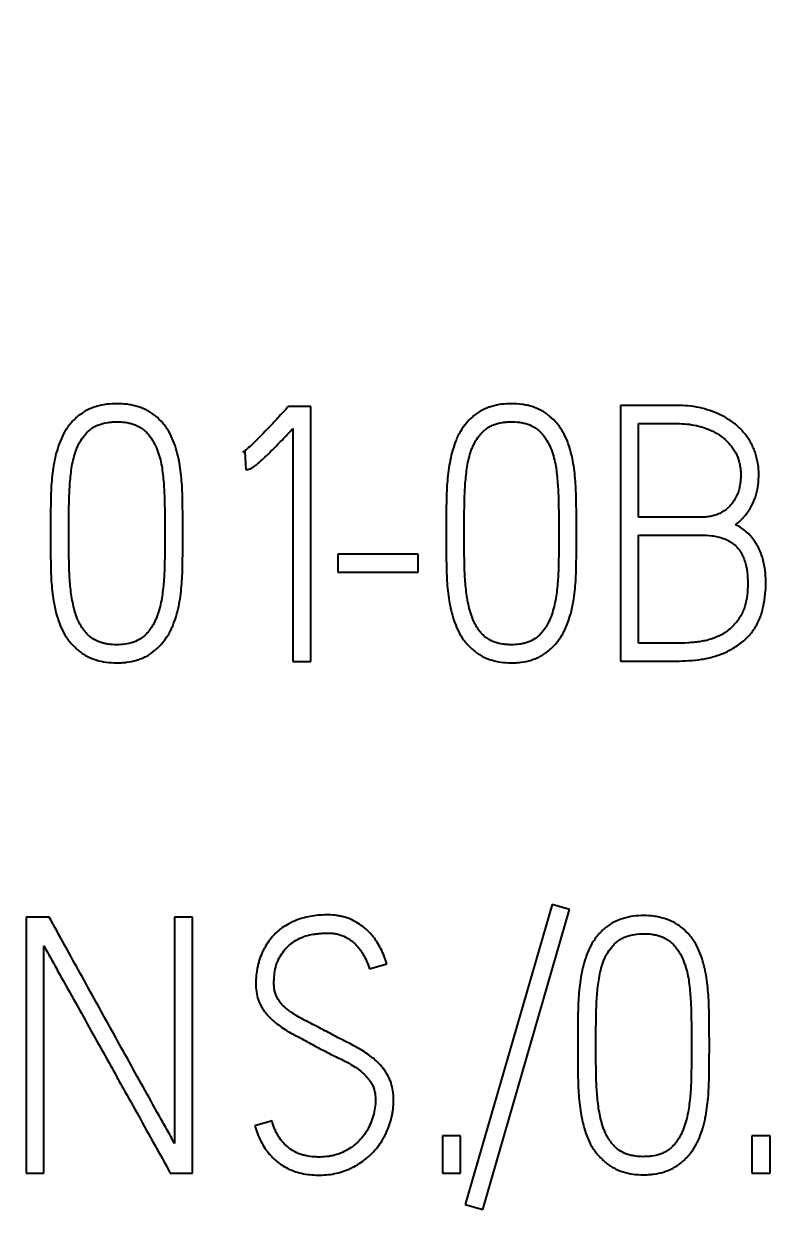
# Model space of a CAD drawing. Extents: x 0 to 420, y 0 to 297.
# Drawn here: x 154.55 to 159.3, y 167.48 to 175.04 of the extents above; entities that cross this region are included whole.
import ezdxf

# ---------------------------------------------------------------- set-up
doc = ezdxf.new("R2010")
doc.units = 0
doc.header["$LTSCALE"] = 23.1
doc.layers.add('10100_DIM_FRONT', color=7, linetype='CONTINUOUS')
doc.layers.add('10500_FRONT_LABELING', color=7, linetype='CONTINUOUS')
doc.styles.get("Standard").update_dxf_attribs({"font": 'txt', "width": 0.8})
doc.dimstyles.new('DIMSTYLE_1', dxfattribs={"dimtxt": 3.5, "dimasz": 3.5, "dimexe": 0.18, "dimexo": 0.0625, "dimgap": 0.09, "dimtad": 1, "dimtxsty": 'STANDARD', "dimcen": 0.09, "dimazin": 3, "dimtp": 0.05, "dimtm": 0.05, "dimtfac": 1, "dimtofl": 0, "dimtmove": 0, "dimatfit": 3, "dimtolj": 1})

# ---------------------------------------------------------------- blocks, each defined once
blk = doc.blocks.new('*D0')
at = {"layer": '10100_DIM_FRONT', "linetype": 'CONTINUOUS'}
for p, q in [((91.69663, 188.554533), (91.69663, 131.440248)), ((163.19663, 149.04194), (163.19663, 131.440248)), ((91.69663, 133.440248), (127.44663, 133.440248)), ((163.19663, 133.440248), (127.44663, 133.440248))]:
    blk.add_line(p, q, dxfattribs=at)
for points in [[(95.19663, 133.940248), (91.69663, 133.440248), (95.19663, 132.940248)], [(159.69663, 132.940248), (163.19663, 133.440248), (159.69663, 133.940248)]]:
    blk.add_solid(points, dxfattribs=at)
at = {"layer": '10100_DIM_FRONT', "linetype": 'CONTINUOUS', "width": 0.660714}
blk.add_text('71,5', height=3.5, dxfattribs=at).set_placement((124.002814, 134.315248))

msp = doc.modelspace()

# ---------------------------------------------------------------- linework, layer by layer
at = {"layer": '10500_FRONT_LABELING', "color": 7, "linetype": 'CONTINUOUS'}
for p, q in [((156.2027, 172.6467), (156.187, 172.6289)), ((156.3439, 172.6467), (156.2027, 172.6467)), ((156.3439, 171.0533), (156.3439, 172.6467)), ((158.2808, 172.6533), (158.2808, 171.0555)), ((158.6341, 172.6533), (158.2808, 172.6533)), ((156.2319, 172.5091), (156.2319, 171.0533)), ((158.3934, 171.9543), (158.3934, 172.5401)), ((158.3934, 172.5401), (158.6341, 172.5401)), ((155.9181, 172.3604), (155.9315, 172.3648)), ((155.9315, 172.3648), (155.9382, 172.2516)), ((158.7798, 171.9543), (158.3934, 171.9543)), ((154.7167, 171.8655), (154.7167, 171.8411)), ((154.831, 171.8411), (154.831, 171.8655)), ((155.4317, 171.8655), (155.4317, 171.8411)), ((155.5438, 171.8411), (155.5438, 171.8655)), ((157.19, 171.8655), (157.19, 171.8411)), ((157.3026, 171.8411), (157.3026, 171.8655)), ((157.8944, 171.8655), (157.8944, 171.8411)), ((158.0048, 171.8411), (158.0048, 171.8655)), ((158.3934, 171.1665), (158.3934, 171.8433)), ((158.3934, 171.8433), (158.7798, 171.8433)), ((156.5121, 171.7235), (156.5121, 171.6103)), ((157.0156, 171.7235), (156.5121, 171.7235)), ((157.0156, 171.6103), (157.0156, 171.7235)), ((156.5121, 171.6103), (157.0156, 171.6103)), ((158.6274, 171.1665), (158.3934, 171.1665)), ((156.2319, 171.0533), (156.3439, 171.0533)), ((158.2808, 171.0555), (158.6274, 171.0555)), ((157.8517, 169.5332), (157.3098, 167.658)), ((157.419, 167.627), (157.961, 169.5021)), ((157.961, 169.5021), (157.8517, 169.5332)), ((154.5647, 169.4555), (154.5647, 167.8555)), ((154.7089, 169.4555), (154.5647, 169.4555)), ((155.4923, 169.4555), (155.4923, 168.0397)), ((155.6054, 169.4555), (155.4923, 169.4555)), ((155.6054, 167.8555), (155.6054, 169.4555)), ((154.6756, 167.8555), (154.6756, 169.2758)), ((156.7106, 169.1315), (156.8193, 169.1626)), ((158.0123, 168.6655), (158.0123, 168.6411)), ((158.126, 168.6411), (158.126, 168.6655)), ((158.7237, 168.6655), (158.7237, 168.6411)), ((158.8352, 168.6411), (158.8352, 168.6655)), ((156.1025, 168.1817), (155.9938, 168.1507)), ((157.1666, 168.0885), (157.1666, 167.8555)), ((157.2798, 168.0885), (157.1666, 168.0885)), ((157.2798, 167.8555), (157.2798, 168.0885)), ((159.1006, 168.0885), (159.1006, 167.8555)), ((159.2144, 168.0885), (159.1006, 168.0885)), ((159.2144, 167.8555), (159.2144, 168.0885)), ((154.5647, 167.8555), (154.6756, 167.8555)), ((155.4656, 167.8555), (155.6054, 167.8555)), ((157.1666, 167.8555), (157.2798, 167.8555)), ((159.1006, 167.8555), (159.2144, 167.8555)), ((157.3098, 167.658), (157.419, 167.627))]:
    msp.add_line(p, q, dxfattribs=at)
for points, knots in [([(155.5438, 171.8655), (155.5438, 171.9079), (155.5435, 171.9503), (155.5425, 172.035), (155.5421, 172.0774), (155.5386, 172.1619), (155.5354, 172.2041), (155.5274, 172.267), (155.5242, 172.288), (155.5161, 172.3298), (155.5112, 172.3506), (155.4993, 172.3921), (155.4925, 172.4125), (155.4764, 172.4523), (155.4671, 172.4716), (155.4504, 172.4995), (155.4445, 172.5085), (155.4319, 172.526), (155.4253, 172.5344), (155.4045, 172.5589), (155.3893, 172.5739), (155.3642, 172.5944), (155.3553, 172.6009), (155.3373, 172.6127), (155.3281, 172.6182), (155.2997, 172.633), (155.2797, 172.6409), (155.2486, 172.6502), (155.2381, 172.6529), (155.217, 172.6573), (155.2064, 172.659), (155.1745, 172.6632), (155.1531, 172.6644), (155.11, 172.6644), (155.0883, 172.6632), (155.0457, 172.6577), (155.0247, 172.6534), (154.9835, 172.6411), (154.9632, 172.6331), (154.9251, 172.6132), (154.9072, 172.6014), (154.8821, 172.581), (154.874, 172.5737), (154.8586, 172.5586), (154.8513, 172.5507), (154.8374, 172.5344), (154.8308, 172.5259), (154.8182, 172.5085), (154.8122, 172.4994), (154.7956, 172.4716), (154.7863, 172.4523), (154.7703, 172.4128), (154.7635, 172.3925), (154.7514, 172.3514), (154.7462, 172.3304), (154.7377, 172.2886), (154.7342, 172.2676), (154.7255, 172.2045), (154.722, 172.1623), (154.7184, 172.0777), (154.718, 172.0352), (154.717, 171.9504), (154.7167, 171.908), (154.7167, 171.8655)], [0, 0, 0, 0, 0.0625, 0.0625, 0.125, 0.125, 0.1875, 0.1875, 0.21875, 0.21875, 0.25, 0.25, 0.28125, 0.28125, 0.3125, 0.3125, 0.328125, 0.328125, 0.34375, 0.34375, 0.375, 0.375, 0.390625, 0.390625, 0.40625, 0.40625, 0.4375, 0.4375, 0.453125, 0.453125, 0.46875, 0.46875, 0.5, 0.5, 0.53125, 0.53125, 0.5625, 0.5625, 0.59375, 0.59375, 0.625, 0.625, 0.640625, 0.640625, 0.65625, 0.65625, 0.671875, 0.671875, 0.6875, 0.6875, 0.71875, 0.71875, 0.75, 0.75, 0.78125, 0.78125, 0.8125, 0.8125, 0.875, 0.875, 0.9375, 0.9375, 1, 1, 1, 1]), ([(158.0048, 171.8655), (158.0048, 171.9077), (158.0045, 171.9498), (158.0036, 172.034), (158.0031, 172.0761), (157.9998, 172.1601), (157.9967, 172.202), (157.989, 172.2647), (157.9859, 172.2855), (157.9781, 172.3271), (157.9734, 172.3478), (157.9619, 172.3891), (157.9554, 172.4094), (157.9398, 172.4491), (157.9308, 172.4685), (157.9148, 172.4964), (157.909, 172.5055), (157.8968, 172.523), (157.8904, 172.5315), (157.8701, 172.5561), (157.8553, 172.5714), (157.8307, 172.5921), (157.8221, 172.5987), (157.8044, 172.6108), (157.7954, 172.6164), (157.7674, 172.6316), (157.7477, 172.6398), (157.717, 172.6494), (157.7065, 172.6522), (157.6856, 172.6568), (157.6751, 172.6586), (157.6435, 172.663), (157.6222, 172.6643), (157.5795, 172.6645), (157.5579, 172.6633), (157.5157, 172.6579), (157.495, 172.6537), (157.4645, 172.6447), (157.4545, 172.6412), (157.4346, 172.6333), (157.4247, 172.6287), (157.3962, 172.6138), (157.3784, 172.6019), (157.3537, 172.5816), (157.3457, 172.5745), (157.3304, 172.5593), (157.3231, 172.5513), (157.3024, 172.5268), (157.29, 172.5094), (157.2736, 172.4817), (157.2685, 172.4721), (157.2592, 172.4528), (157.2549, 172.443), (157.243, 172.4134), (157.2363, 172.3932), (157.2244, 172.3524), (157.2194, 172.3317), (157.2108, 172.2897), (157.2074, 172.2686), (157.1988, 172.2053), (157.1952, 172.1629), (157.1916, 172.0781), (157.1912, 172.0356), (157.1903, 171.9506), (157.19, 171.908), (157.19, 171.8655)], [0, 0, 0, 0, 0.0625, 0.0625, 0.125, 0.125, 0.1875, 0.1875, 0.21875, 0.21875, 0.25, 0.25, 0.28125, 0.28125, 0.3125, 0.3125, 0.328125, 0.328125, 0.34375, 0.34375, 0.375, 0.375, 0.390625, 0.390625, 0.40625, 0.40625, 0.4375, 0.4375, 0.453125, 0.453125, 0.46875, 0.46875, 0.5, 0.5, 0.53125, 0.53125, 0.5625, 0.5625, 0.578125, 0.578125, 0.59375, 0.59375, 0.625, 0.625, 0.640625, 0.640625, 0.65625, 0.65625, 0.6875, 0.6875, 0.703125, 0.703125, 0.71875, 0.71875, 0.75, 0.75, 0.78125, 0.78125, 0.8125, 0.8125, 0.875, 0.875, 0.9375, 0.9375, 1, 1, 1, 1]), ([(158.9984, 171.9077), (159.0172, 171.9216), (159.0342, 171.9372), (159.0572, 171.9628), (159.0645, 171.9718), (159.0783, 171.9904), (159.0848, 172.0002), (159.1026, 172.03), (159.1124, 172.0508), (159.1242, 172.0834), (159.1276, 172.0945), (159.1334, 172.117), (159.1358, 172.1283), (159.1415, 172.1624), (159.1435, 172.1853), (159.1443, 172.2198), (159.1441, 172.2313), (159.143, 172.2545), (159.1421, 172.2661), (159.1377, 172.3004), (159.133, 172.3227), (159.123, 172.3555), (159.1192, 172.3663), (159.1105, 172.3877), (159.1057, 172.3983), (159.0898, 172.4293), (159.0776, 172.4488), (159.0569, 172.4763), (159.0495, 172.4851), (159.0341, 172.5023), (159.0259, 172.5106), (159.0004, 172.5343), (158.9822, 172.5486), (158.9535, 172.5678), (158.9437, 172.5738), (158.9235, 172.5853), (158.9132, 172.5907), (158.8819, 172.6058), (158.8605, 172.6144), (158.8171, 172.629), (158.7949, 172.6351), (158.7497, 172.6445), (158.7267, 172.6479), (158.6805, 172.6523), (158.6573, 172.6533), (158.6341, 172.6533)], [0, 0, 0, 0, 0.0625, 0.0625, 0.09375, 0.09375, 0.125, 0.125, 0.1875, 0.1875, 0.21875, 0.21875, 0.25, 0.25, 0.3125, 0.3125, 0.34375, 0.34375, 0.375, 0.375, 0.4375, 0.4375, 0.46875, 0.46875, 0.5, 0.5, 0.5625, 0.5625, 0.59375, 0.59375, 0.625, 0.625, 0.6875, 0.6875, 0.71875, 0.71875, 0.75, 0.75, 0.8125, 0.8125, 0.875, 0.875, 0.9375, 0.9375, 1, 1, 1, 1]), ([(156.187, 172.6289), (156.1765, 172.617), (156.1657, 172.6055), (156.1442, 172.5822), (156.1334, 172.5705), (156.101, 172.5356), (156.0793, 172.5125), (156.0354, 172.4667), (156.0133, 172.4439), (155.979, 172.411), (155.9673, 172.4003), (155.9494, 172.3847), (155.9434, 172.3796), (155.9311, 172.3695), (155.9248, 172.3647), (155.9181, 172.3604)], [0, 0, 0, 0, 0.125, 0.125, 0.25, 0.25, 0.5, 0.5, 0.75, 0.75, 0.875, 0.875, 0.9375, 0.9375, 1, 1, 1, 1]), ([(154.831, 171.8655), (154.831, 171.9007), (154.8312, 171.9358), (154.832, 172.0061), (154.8325, 172.0412), (154.8341, 172.0938), (154.8348, 172.1114), (154.8368, 172.1464), (154.838, 172.164), (154.8411, 172.199), (154.8428, 172.2165), (154.8472, 172.2515), (154.8498, 172.2689), (154.8564, 172.3032), (154.8604, 172.3203), (154.8697, 172.3539), (154.8751, 172.3705), (154.8851, 172.3949), (154.8887, 172.403), (154.8966, 172.4189), (154.901, 172.4267), (154.915, 172.4492), (154.9256, 172.4634), (154.9436, 172.4831), (154.9499, 172.4894), (154.9632, 172.501), (154.9701, 172.5064), (154.9846, 172.5164), (154.9922, 172.5209), (155.0081, 172.5288), (155.0164, 172.5323), (155.0416, 172.541), (155.0588, 172.5449), (155.0851, 172.5488), (155.094, 172.5497), (155.1118, 172.5509), (155.1206, 172.5512), (155.1471, 172.5513), (155.1647, 172.5504), (155.1909, 172.5468), (155.1996, 172.5452), (155.2169, 172.5413), (155.2256, 172.5389), (155.251, 172.5303), (155.2671, 172.5229), (155.2897, 172.5084), (155.2969, 172.5031), (155.3105, 172.4916), (155.3168, 172.4854), (155.3287, 172.4723), (155.3343, 172.4653), (155.3449, 172.4508), (155.3498, 172.4435), (155.3639, 172.4209), (155.372, 172.4052), (155.3858, 172.3726), (155.3917, 172.3556), (155.4017, 172.3216), (155.4059, 172.3044), (155.4127, 172.2699), (155.4153, 172.2526), (155.4198, 172.2177), (155.4215, 172.2003), (155.4246, 172.1653), (155.4259, 172.1477), (155.4279, 172.1125), (155.4286, 172.0949), (155.4302, 172.042), (155.4307, 172.0067), (155.4315, 171.9361), (155.4317, 171.9008), (155.4317, 171.8655)], [0, 0, 0, 0, 0.0625, 0.0625, 0.125, 0.125, 0.15625, 0.15625, 0.1875, 0.1875, 0.21875, 0.21875, 0.25, 0.25, 0.28125, 0.28125, 0.3125, 0.3125, 0.328125, 0.328125, 0.34375, 0.34375, 0.375, 0.375, 0.390625, 0.390625, 0.40625, 0.40625, 0.421875, 0.421875, 0.4375, 0.4375, 0.46875, 0.46875, 0.484375, 0.484375, 0.5, 0.5, 0.53125, 0.53125, 0.546875, 0.546875, 0.5625, 0.5625, 0.59375, 0.59375, 0.609375, 0.609375, 0.625, 0.625, 0.640625, 0.640625, 0.65625, 0.65625, 0.6875, 0.6875, 0.71875, 0.71875, 0.75, 0.75, 0.78125, 0.78125, 0.8125, 0.8125, 0.84375, 0.84375, 0.875, 0.875, 0.9375, 0.9375, 1, 1, 1, 1]), ([(155.9382, 172.2516), (155.9425, 172.2517), (155.9465, 172.2523), (155.9546, 172.254), (155.9587, 172.255), (155.9665, 172.2578), (155.9702, 172.2596), (155.9774, 172.2637), (155.9809, 172.2659), (155.9911, 172.2729), (155.9976, 172.278), (156.0105, 172.2882), (156.0168, 172.2936), (156.0354, 172.3098), (156.0475, 172.3209), (156.0714, 172.3436), (156.0831, 172.3551), (156.1182, 172.3899), (156.1411, 172.4136), (156.1867, 172.4611), (156.2093, 172.4851), (156.2319, 172.5091)], [0, 0, 0, 0, 0.03125, 0.03125, 0.0625, 0.0625, 0.09375, 0.09375, 0.125, 0.125, 0.1875, 0.1875, 0.25, 0.25, 0.375, 0.375, 0.5, 0.5, 0.75, 0.75, 1, 1, 1, 1]), ([(157.3026, 171.8655), (157.3026, 171.9004), (157.3028, 171.9354), (157.3036, 172.0052), (157.3041, 172.0401), (157.3056, 172.0924), (157.3063, 172.1099), (157.3082, 172.1447), (157.3094, 172.1621), (157.3123, 172.197), (157.314, 172.2144), (157.3183, 172.2491), (157.3208, 172.2665), (157.3271, 172.3007), (157.3309, 172.3176), (157.3399, 172.3511), (157.3451, 172.3676), (157.3546, 172.3919), (157.358, 172.3999), (157.3656, 172.4157), (157.3698, 172.4236), (157.3834, 172.4465), (157.3937, 172.4608), (157.4112, 172.4807), (157.4174, 172.4871), (157.4305, 172.4991), (157.4442, 172.5103), (157.4592, 172.5196), (157.4749, 172.5278), (157.4831, 172.5314), (157.5081, 172.5405), (157.5252, 172.5446), (157.5515, 172.5486), (157.5603, 172.5496), (157.578, 172.5509), (157.5868, 172.5512), (157.6132, 172.5513), (157.6308, 172.5504), (157.6569, 172.5468), (157.6656, 172.5453), (157.6829, 172.5413), (157.6915, 172.5388), (157.7167, 172.5302), (157.7327, 172.5226), (157.7552, 172.5079), (157.7623, 172.5025), (157.7757, 172.491), (157.7819, 172.4847), (157.7936, 172.4714), (157.7991, 172.4644), (157.8095, 172.4499), (157.8144, 172.4425), (157.8281, 172.4199), (157.836, 172.4041), (157.8496, 172.3714), (157.8554, 172.3545), (157.8651, 172.3205), (157.8692, 172.3034), (157.8758, 172.269), (157.8784, 172.2516), (157.8827, 172.2169), (157.8844, 172.1995), (157.8874, 172.1645), (157.8887, 172.147), (157.8906, 172.1119), (157.8913, 172.0943), (157.8929, 172.0415), (157.8934, 172.0063), (157.8942, 171.9359), (157.8944, 171.9007), (157.8944, 171.8655)], [0, 0, 0, 0, 0.0625, 0.0625, 0.125, 0.125, 0.15625, 0.15625, 0.1875, 0.1875, 0.21875, 0.21875, 0.25, 0.25, 0.28125, 0.28125, 0.3125, 0.3125, 0.328125, 0.328125, 0.34375, 0.34375, 0.375, 0.375, 0.390625, 0.390625, 0.40625, 0.421875, 0.421875, 0.4375, 0.4375, 0.46875, 0.46875, 0.484375, 0.484375, 0.5, 0.5, 0.53125, 0.53125, 0.546875, 0.546875, 0.5625, 0.5625, 0.59375, 0.59375, 0.609375, 0.609375, 0.625, 0.625, 0.640625, 0.640625, 0.65625, 0.65625, 0.6875, 0.6875, 0.71875, 0.71875, 0.75, 0.75, 0.78125, 0.78125, 0.8125, 0.8125, 0.84375, 0.84375, 0.875, 0.875, 0.9375, 0.9375, 1, 1, 1, 1]), ([(158.6341, 172.5401), (158.6753, 172.5401), (158.7159, 172.5364), (158.7754, 172.5231), (158.795, 172.5174), (158.824, 172.5067), (158.8336, 172.5028), (158.8524, 172.4943), (158.8616, 172.4898), (158.8885, 172.475), (158.9057, 172.4637), (158.938, 172.4378), (158.9528, 172.4235), (158.9724, 172.3998), (158.9785, 172.3916), (158.9899, 172.3744), (158.9952, 172.3654), (159.0093, 172.338), (159.0166, 172.3189), (159.0244, 172.289), (159.0265, 172.2788), (159.0295, 172.2584), (159.0305, 172.2482), (159.0316, 172.2278), (159.0317, 172.2176), (159.0311, 172.1971), (159.0304, 172.1869), (159.0282, 172.1664), (159.0266, 172.1561), (159.0225, 172.136), (159.0174, 172.1161), (159.0102, 172.0969), (159.0016, 172.0781), (158.9967, 172.0689), (158.9858, 172.0515), (158.9797, 172.0432), (158.9665, 172.0275), (158.9593, 172.02), (158.9362, 171.9993), (158.9192, 171.9879), (158.8911, 171.9745), (158.8814, 171.9707), (158.8618, 171.9644), (158.8518, 171.9619), (158.8315, 171.9579), (158.8212, 171.9565), (158.8005, 171.9547), (158.7902, 171.9543), (158.7798, 171.9543)], [0, 0, 0, 0, 0.125, 0.125, 0.1875, 0.1875, 0.21875, 0.21875, 0.25, 0.25, 0.3125, 0.3125, 0.375, 0.375, 0.40625, 0.40625, 0.4375, 0.4375, 0.5, 0.5, 0.53125, 0.53125, 0.5625, 0.5625, 0.59375, 0.59375, 0.625, 0.625, 0.65625, 0.65625, 0.6875, 0.71875, 0.71875, 0.75, 0.75, 0.78125, 0.78125, 0.8125, 0.8125, 0.875, 0.875, 0.90625, 0.90625, 0.9375, 0.9375, 0.96875, 0.96875, 1, 1, 1, 1]), ([(158.6274, 171.0555), (158.6542, 171.0555), (158.6808, 171.0563), (158.7338, 171.0599), (158.7601, 171.0626), (158.8124, 171.0708), (158.8383, 171.0763), (158.8767, 171.0875), (158.8894, 171.0917), (158.9147, 171.1011), (158.9272, 171.1064), (158.9516, 171.1177), (158.9635, 171.1238), (158.9869, 171.1369), (158.9984, 171.1438), (159.0208, 171.1588), (159.0317, 171.1669), (159.0525, 171.1841), (159.0623, 171.1932), (159.0903, 171.2219), (159.1067, 171.2429), (159.1282, 171.277), (159.1348, 171.2889), (159.1466, 171.3131), (159.1517, 171.3254), (159.1606, 171.3506), (159.1644, 171.3634), (159.171, 171.3894), (159.1739, 171.4026), (159.1813, 171.4423), (159.1849, 171.4688), (159.1876, 171.5086), (159.1881, 171.5219), (159.1884, 171.5485), (159.1882, 171.5618), (159.187, 171.5884), (159.186, 171.6018), (159.1831, 171.6285), (159.1811, 171.6419), (159.1736, 171.6815), (159.1663, 171.7073), (159.1515, 171.7448), (159.1459, 171.7571), (159.1334, 171.781), (159.1266, 171.7925), (159.1042, 171.8257), (159.0868, 171.846), (159.0458, 171.8818), (159.0233, 171.8965), (158.9984, 171.9077)], [0, 0, 0, 0, 0.0625, 0.0625, 0.125, 0.125, 0.1875, 0.1875, 0.21875, 0.21875, 0.25, 0.25, 0.28125, 0.28125, 0.3125, 0.3125, 0.34375, 0.34375, 0.375, 0.375, 0.4375, 0.4375, 0.46875, 0.46875, 0.5, 0.5, 0.53125, 0.53125, 0.5625, 0.5625, 0.625, 0.625, 0.65625, 0.65625, 0.6875, 0.6875, 0.71875, 0.71875, 0.75, 0.75, 0.8125, 0.8125, 0.84375, 0.84375, 0.875, 0.875, 0.9375, 0.9375, 1, 1, 1, 1]), ([(154.7167, 171.8411), (154.7167, 171.7989), (154.717, 171.7567), (154.7179, 171.6724), (154.7184, 171.6302), (154.722, 171.5461), (154.7255, 171.5042), (154.7341, 171.4416), (154.7376, 171.4208), (154.746, 171.3793), (154.7511, 171.3586), (154.7631, 171.3174), (154.7699, 171.2971), (154.7859, 171.2575), (154.7952, 171.2383), (154.8119, 171.2106), (154.8179, 171.2016), (154.8306, 171.1843), (154.8373, 171.176), (154.8513, 171.16), (154.8587, 171.1523), (154.8739, 171.1374), (154.8818, 171.1302), (154.8982, 171.1164), (154.9068, 171.1098), (154.9245, 171.0976), (154.9336, 171.0919), (154.9616, 171.0766), (154.9814, 171.0686), (155.0227, 171.056), (155.0437, 171.0516), (155.0859, 171.0459), (155.1071, 171.0445), (155.1393, 171.0444), (155.1501, 171.0447), (155.1715, 171.0459), (155.1821, 171.0468), (155.2137, 171.0508), (155.2345, 171.055), (155.2651, 171.064), (155.2752, 171.0675), (155.2951, 171.0755), (155.305, 171.0801), (155.3335, 171.0951), (155.3511, 171.107), (155.3758, 171.1274), (155.3838, 171.1347), (155.3992, 171.1498), (155.4065, 171.1576), (155.4274, 171.182), (155.4401, 171.1992), (155.4569, 171.2267), (155.4622, 171.2362), (155.4719, 171.2553), (155.4763, 171.2649), (155.4888, 171.2943), (155.4958, 171.3144), (155.5083, 171.3551), (155.5136, 171.3758), (155.5224, 171.4177), (155.5259, 171.4387), (155.5347, 171.5019), (155.5384, 171.5442), (155.5421, 171.6289), (155.5425, 171.6713), (155.5435, 171.7562), (155.5438, 171.7986), (155.5438, 171.8411)], [0, 0, 0, 0, 0.0625, 0.0625, 0.125, 0.125, 0.1875, 0.1875, 0.21875, 0.21875, 0.25, 0.25, 0.28125, 0.28125, 0.3125, 0.3125, 0.328125, 0.328125, 0.34375, 0.34375, 0.359375, 0.359375, 0.375, 0.375, 0.390625, 0.390625, 0.40625, 0.40625, 0.4375, 0.4375, 0.46875, 0.46875, 0.5, 0.5, 0.515625, 0.515625, 0.53125, 0.53125, 0.5625, 0.5625, 0.578125, 0.578125, 0.59375, 0.59375, 0.625, 0.625, 0.640625, 0.640625, 0.65625, 0.65625, 0.6875, 0.6875, 0.703125, 0.703125, 0.71875, 0.71875, 0.75, 0.75, 0.78125, 0.78125, 0.8125, 0.8125, 0.875, 0.875, 0.9375, 0.9375, 1, 1, 1, 1]), ([(155.4317, 171.8411), (155.4317, 171.806), (155.4315, 171.7709), (155.4306, 171.7007), (155.4302, 171.6656), (155.4284, 171.6129), (155.4276, 171.5954), (155.4254, 171.5604), (155.424, 171.5429), (155.4189, 171.4907), (155.4143, 171.456), (155.4035, 171.4044), (155.3993, 171.3873), (155.3894, 171.3535), (155.3837, 171.3369), (155.3737, 171.3125), (155.37, 171.3045), (155.3621, 171.2887), (155.3578, 171.281), (155.3486, 171.266), (155.3437, 171.2588), (155.3333, 171.2448), (155.3278, 171.238), (155.3162, 171.225), (155.31, 171.2188), (155.2966, 171.2071), (155.2896, 171.2017), (155.2676, 171.1869), (155.2518, 171.1791), (155.2181, 171.1674), (155.2009, 171.1636), (155.1661, 171.1586), (155.1484, 171.1576), (155.113, 171.1576), (155.0954, 171.1587), (155.0693, 171.1624), (155.0606, 171.1639), (155.0434, 171.1679), (155.0347, 171.1703), (155.0096, 171.1789), (154.9937, 171.1865), (154.9715, 171.2013), (154.9644, 171.2067), (154.9511, 171.2183), (154.9448, 171.2245), (154.933, 171.2376), (154.9275, 171.2445), (154.9169, 171.2589), (154.912, 171.2662), (154.8984, 171.2888), (154.8908, 171.3046), (154.8779, 171.3374), (154.8724, 171.3543), (154.8629, 171.3882), (154.8588, 171.4052), (154.8484, 171.4566), (154.8438, 171.4911), (154.8387, 171.5432), (154.8373, 171.5606), (154.8351, 171.5956), (154.8343, 171.6131), (154.8326, 171.6657), (154.8321, 171.7008), (154.8312, 171.7709), (154.831, 171.806), (154.831, 171.8411)], [0, 0, 0, 0, 0.0625, 0.0625, 0.125, 0.125, 0.15625, 0.15625, 0.1875, 0.1875, 0.25, 0.25, 0.28125, 0.28125, 0.3125, 0.3125, 0.328125, 0.328125, 0.34375, 0.34375, 0.359375, 0.359375, 0.375, 0.375, 0.390625, 0.390625, 0.40625, 0.40625, 0.4375, 0.4375, 0.46875, 0.46875, 0.5, 0.5, 0.53125, 0.53125, 0.546875, 0.546875, 0.5625, 0.5625, 0.59375, 0.59375, 0.609375, 0.609375, 0.625, 0.625, 0.640625, 0.640625, 0.65625, 0.65625, 0.6875, 0.6875, 0.71875, 0.71875, 0.75, 0.75, 0.8125, 0.8125, 0.84375, 0.84375, 0.875, 0.875, 0.9375, 0.9375, 1, 1, 1, 1]), ([(157.19, 171.8411), (157.19, 171.7991), (157.1903, 171.7571), (157.1912, 171.6731), (157.1916, 171.6311), (157.1951, 171.5473), (157.1986, 171.5056), (157.2069, 171.4432), (157.2103, 171.4225), (157.2185, 171.3811), (157.2234, 171.3605), (157.2351, 171.3194), (157.2417, 171.2991), (157.2573, 171.2596), (157.2663, 171.2403), (157.2825, 171.2126), (157.2884, 171.2036), (157.3008, 171.1862), (157.3073, 171.1778), (157.3211, 171.1617), (157.3283, 171.1539), (157.3432, 171.1389), (157.351, 171.1317), (157.3672, 171.1178), (157.3756, 171.1111), (157.393, 171.0987), (157.402, 171.0929), (157.4297, 171.0774), (157.4493, 171.0691), (157.4903, 171.0563), (157.5111, 171.0518), (157.5531, 171.0459), (157.5743, 171.0445), (157.6063, 171.0444), (157.6171, 171.0447), (157.6383, 171.0459), (157.6489, 171.0469), (157.6803, 171.0509), (157.701, 171.0552), (157.7315, 171.0645), (157.7416, 171.068), (157.7615, 171.0763), (157.7711, 171.0808), (157.7991, 171.096), (157.8165, 171.1082), (157.841, 171.1289), (157.8489, 171.1363), (157.8639, 171.1514), (157.871, 171.1593), (157.8914, 171.1836), (157.9037, 171.2009), (157.9201, 171.2284), (157.9253, 171.2379), (157.9347, 171.257), (157.9391, 171.2667), (157.9512, 171.296), (157.9581, 171.316), (157.9702, 171.3566), (157.9753, 171.3771), (157.9839, 171.4189), (157.9874, 171.4399), (157.996, 171.5029), (157.9995, 171.5451), (158.0032, 171.6295), (158.0036, 171.6719), (158.0045, 171.7565), (158.0048, 171.7988), (158.0048, 171.8411)], [0, 0, 0, 0, 0.0625, 0.0625, 0.125, 0.125, 0.1875, 0.1875, 0.21875, 0.21875, 0.25, 0.25, 0.28125, 0.28125, 0.3125, 0.3125, 0.328125, 0.328125, 0.34375, 0.34375, 0.359375, 0.359375, 0.375, 0.375, 0.390625, 0.390625, 0.40625, 0.40625, 0.4375, 0.4375, 0.46875, 0.46875, 0.5, 0.5, 0.515625, 0.515625, 0.53125, 0.53125, 0.5625, 0.5625, 0.578125, 0.578125, 0.59375, 0.59375, 0.625, 0.625, 0.640625, 0.640625, 0.65625, 0.65625, 0.6875, 0.6875, 0.703125, 0.703125, 0.71875, 0.71875, 0.75, 0.75, 0.78125, 0.78125, 0.8125, 0.8125, 0.875, 0.875, 0.9375, 0.9375, 1, 1, 1, 1]), ([(157.8944, 171.8411), (157.8944, 171.8061), (157.8942, 171.7711), (157.8933, 171.7011), (157.8929, 171.6661), (157.8912, 171.6136), (157.8904, 171.5962), (157.8883, 171.5612), (157.8869, 171.5438), (157.8818, 171.4914), (157.8773, 171.4566), (157.8668, 171.4051), (157.8626, 171.3881), (157.8529, 171.3543), (157.8474, 171.3377), (157.8343, 171.3054), (157.8268, 171.2897), (157.8132, 171.2672), (157.8083, 171.2598), (157.798, 171.2455), (157.7925, 171.2386), (157.7809, 171.2254), (157.7748, 171.2192), (157.7617, 171.2074), (157.7546, 171.2019), (157.7328, 171.1869), (157.7172, 171.1791), (157.6922, 171.1703), (157.6837, 171.1679), (157.6665, 171.1638), (157.6406, 171.159), (157.6144, 171.1576), (157.5879, 171.1576), (157.5791, 171.1579), (157.5616, 171.1592), (157.5529, 171.1601), (157.527, 171.1639), (157.51, 171.1679), (157.4851, 171.1767), (157.4768, 171.1802), (157.4611, 171.1882), (157.446, 171.1972), (157.4322, 171.2082), (157.419, 171.2201), (157.4129, 171.2264), (157.4014, 171.2397), (157.396, 171.2466), (157.3859, 171.2609), (157.3811, 171.2683), (157.3722, 171.2835), (157.3681, 171.2914), (157.3606, 171.3073), (157.3573, 171.3154), (157.3479, 171.3399), (157.3427, 171.3566), (157.3335, 171.3903), (157.3295, 171.4075), (157.3193, 171.4591), (157.3149, 171.4936), (157.31, 171.5456), (157.3086, 171.5629), (157.3065, 171.5976), (157.3058, 171.615), (157.3041, 171.6671), (157.3037, 171.7019), (157.3028, 171.7715), (157.3026, 171.8063), (157.3026, 171.8411)], [0, 0, 0, 0, 0.0625, 0.0625, 0.125, 0.125, 0.15625, 0.15625, 0.1875, 0.1875, 0.25, 0.25, 0.28125, 0.28125, 0.3125, 0.3125, 0.34375, 0.34375, 0.359375, 0.359375, 0.375, 0.375, 0.390625, 0.390625, 0.40625, 0.40625, 0.4375, 0.4375, 0.453125, 0.453125, 0.46875, 0.5, 0.5, 0.515625, 0.515625, 0.53125, 0.53125, 0.5625, 0.5625, 0.578125, 0.578125, 0.59375, 0.609375, 0.609375, 0.625, 0.625, 0.640625, 0.640625, 0.65625, 0.65625, 0.671875, 0.671875, 0.6875, 0.6875, 0.71875, 0.71875, 0.75, 0.75, 0.8125, 0.8125, 0.84375, 0.84375, 0.875, 0.875, 0.9375, 0.9375, 1, 1, 1, 1]), ([(158.7798, 171.8433), (158.8041, 171.8433), (158.8282, 171.842), (158.864, 171.8371), (158.8759, 171.8349), (158.8995, 171.8294), (158.9112, 171.826), (158.9341, 171.8177), (158.9451, 171.8128), (158.9611, 171.8042), (158.9663, 171.8011), (158.9765, 171.7944), (158.9815, 171.7908), (158.9958, 171.7795), (159.0045, 171.7712), (159.0163, 171.7575), (159.02, 171.7527), (159.027, 171.7428), (159.0304, 171.7377), (159.0458, 171.7115), (159.0546, 171.689), (159.0673, 171.642), (159.0711, 171.6182), (159.0755, 171.5703), (159.0761, 171.5462), (159.0748, 171.4977), (159.0729, 171.4737), (159.0673, 171.4381), (159.0649, 171.4263), (159.0605, 171.4088), (159.0588, 171.403), (159.0552, 171.3914), (159.0531, 171.3856), (159.0423, 171.3572), (159.031, 171.336), (159.0104, 171.3062), (159.0028, 171.2966), (158.9869, 171.2783), (158.9786, 171.2696), (158.9607, 171.2535), (158.9513, 171.246), (158.9314, 171.2322), (158.9209, 171.2258), (158.8996, 171.2144), (158.8886, 171.2092), (158.8664, 171.1999), (158.8551, 171.1958), (158.8321, 171.1885), (158.8204, 171.1855), (158.7965, 171.1804), (158.7845, 171.1784), (158.7605, 171.1749), (158.7485, 171.1735), (158.7244, 171.1711), (158.7123, 171.1701), (158.676, 171.1674), (158.6518, 171.1665), (158.6274, 171.1665)], [0, 0, 0, 0, 0.0625, 0.0625, 0.09375, 0.09375, 0.125, 0.125, 0.15625, 0.15625, 0.171875, 0.171875, 0.1875, 0.1875, 0.21875, 0.21875, 0.234375, 0.234375, 0.25, 0.25, 0.3125, 0.3125, 0.375, 0.375, 0.4375, 0.4375, 0.5, 0.5, 0.53125, 0.53125, 0.546875, 0.546875, 0.5625, 0.5625, 0.625, 0.625, 0.65625, 0.65625, 0.6875, 0.6875, 0.71875, 0.71875, 0.75, 0.75, 0.78125, 0.78125, 0.8125, 0.8125, 0.84375, 0.84375, 0.875, 0.875, 0.90625, 0.90625, 0.9375, 0.9375, 1, 1, 1, 1]), ([(156.8193, 169.1626), (156.8094, 169.1955), (156.7971, 169.2272), (156.774, 169.2724), (156.7655, 169.2871), (156.7515, 169.3085), (156.7466, 169.3155), (156.7363, 169.3293), (156.7309, 169.3361), (156.7031, 169.3687), (156.6778, 169.3916), (156.6202, 169.43), (156.5894, 169.4445), (156.5483, 169.4565), (156.5399, 169.4586), (156.523, 169.4622), (156.5145, 169.4636), (156.4891, 169.4672), (156.4721, 169.4684), (156.438, 169.4691), (156.4209, 169.4686), (156.3867, 169.4662), (156.3696, 169.4642), (156.3189, 169.4562), (156.2859, 169.4477), (156.2458, 169.4322), (156.2379, 169.4289), (156.2222, 169.4218), (156.2146, 169.418), (156.192, 169.4059), (156.1775, 169.397), (156.1567, 169.382), (156.15, 169.3767), (156.1368, 169.3657), (156.1303, 169.3599), (156.1118, 169.342), (156.1004, 169.3293), (156.0794, 169.3025), (156.0698, 169.2884), (156.0566, 169.2662), (156.0525, 169.2587), (156.0447, 169.2434), (156.041, 169.2356), (156.0308, 169.2121), (156.0249, 169.1961), (156.0175, 169.1716), (156.0153, 169.1633), (156.0114, 169.1466), (156.0097, 169.1381), (156.0052, 169.1128), (156.0031, 169.0958), (156.0006, 169.0618), (156.0001, 169.0447), (156.0011, 169.0105), (156.0027, 168.9931), (156.0087, 168.9595), (156.0133, 168.9431), (156.0229, 168.9192), (156.0266, 168.9114), (156.0348, 168.8961), (156.0392, 168.8888), (156.0487, 168.8745), (156.0537, 168.8676), (156.0642, 168.854), (156.0697, 168.8474), (156.0811, 168.8345), (156.0871, 168.8282), (156.0993, 168.8162), (156.1056, 168.8104), (156.125, 168.7936), (156.1385, 168.7832), (156.1662, 168.7634), (156.1804, 168.754), (156.2096, 168.7361), (156.2247, 168.7278), (156.2551, 168.7117), (156.2704, 168.7039), (156.3009, 168.6881), (156.3161, 168.6801), (156.3463, 168.6637), (156.3613, 168.6553), (156.3913, 168.6387), (156.4064, 168.6305), (156.4368, 168.6143), (156.452, 168.6064), (156.4827, 168.591), (156.4982, 168.5836), (156.5293, 168.5688), (156.5448, 168.5614), (156.5753, 168.5455), (156.5902, 168.537), (156.6195, 168.519), (156.6339, 168.5094), (156.6614, 168.4885), (156.6744, 168.4771), (156.6922, 168.4585), (156.698, 168.4521), (156.7089, 168.4386), (156.714, 168.4316), (156.7232, 168.4171), (156.7273, 168.4096), (156.7344, 168.3939), (156.7374, 168.3857), (156.7445, 168.3608), (156.747, 168.3438), (156.7488, 168.3091), (156.7481, 168.292), (156.7442, 168.258), (156.741, 168.2411), (156.7329, 168.2077), (156.7279, 168.1912), (156.7158, 168.1592), (156.7085, 168.1438), (156.6917, 168.1139), (156.682, 168.0994), (156.6611, 168.0724), (156.6497, 168.0597), (156.6249, 168.0364), (156.6114, 168.0256), (156.569, 167.9959), (156.5387, 167.9802), (156.4972, 167.9678), (156.4888, 167.9656), (156.4719, 167.9621), (156.4635, 167.9606), (156.438, 167.9571), (156.421, 167.9558), (156.3952, 167.9553), (156.3866, 167.9554), (156.3694, 167.956), (156.3608, 167.9565), (156.335, 167.959), (156.3181, 167.9618), (156.2932, 167.9681), (156.2849, 167.9706), (156.2686, 167.9765), (156.2606, 167.9798), (156.2374, 167.991), (156.223, 168), (156.1958, 168.0208), (156.183, 168.0327), (156.16, 168.0582), (156.1497, 168.0719), (156.136, 168.0938), (156.1317, 168.1014), (156.1239, 168.1167), (156.1203, 168.1245), (156.1108, 168.1483), (156.1058, 168.1647), (156.1025, 168.1817)], [0, 0, 0, 0, 0.03125, 0.03125, 0.046875, 0.046875, 0.054688, 0.054688, 0.0625, 0.0625, 0.09375, 0.09375, 0.125, 0.125, 0.132812, 0.132812, 0.140625, 0.140625, 0.15625, 0.15625, 0.171875, 0.171875, 0.1875, 0.1875, 0.21875, 0.21875, 0.226562, 0.226562, 0.234375, 0.234375, 0.25, 0.25, 0.257812, 0.257812, 0.265625, 0.265625, 0.28125, 0.28125, 0.296875, 0.296875, 0.304688, 0.304688, 0.3125, 0.3125, 0.328125, 0.328125, 0.335938, 0.335938, 0.34375, 0.34375, 0.359375, 0.359375, 0.375, 0.375, 0.390625, 0.390625, 0.40625, 0.40625, 0.414062, 0.414062, 0.421875, 0.421875, 0.429688, 0.429688, 0.4375, 0.4375, 0.445312, 0.445312, 0.453125, 0.453125, 0.46875, 0.46875, 0.484375, 0.484375, 0.5, 0.5, 0.515625, 0.515625, 0.53125, 0.53125, 0.546875, 0.546875, 0.5625, 0.5625, 0.578125, 0.578125, 0.59375, 0.59375, 0.609375, 0.609375, 0.625, 0.625, 0.640625, 0.640625, 0.65625, 0.65625, 0.664062, 0.664062, 0.671875, 0.671875, 0.679688, 0.679688, 0.6875, 0.6875, 0.703125, 0.703125, 0.71875, 0.71875, 0.734375, 0.734375, 0.75, 0.75, 0.765625, 0.765625, 0.78125, 0.78125, 0.796875, 0.796875, 0.8125, 0.8125, 0.84375, 0.84375, 0.851562, 0.851562, 0.859375, 0.859375, 0.875, 0.875, 0.882812, 0.882812, 0.890625, 0.890625, 0.90625, 0.90625, 0.914062, 0.914062, 0.921875, 0.921875, 0.9375, 0.9375, 0.953125, 0.953125, 0.96875, 0.96875, 0.976562, 0.976562, 0.984375, 0.984375, 1, 1, 1, 1]), ([(158.8352, 168.6655), (158.8352, 168.7079), (158.835, 168.7502), (158.834, 168.8348), (158.8336, 168.8771), (158.8302, 168.9616), (158.8269, 169.0037), (158.819, 169.0666), (158.8158, 169.0875), (158.8079, 169.1293), (158.803, 169.1501), (158.7912, 169.1915), (158.7844, 169.2119), (158.7685, 169.2517), (158.7592, 169.271), (158.7427, 169.2989), (158.7368, 169.308), (158.7243, 169.3255), (158.7178, 169.3339), (158.6971, 169.3584), (158.682, 169.3735), (158.6569, 169.394), (158.6482, 169.4006), (158.6302, 169.4125), (158.621, 169.418), (158.5927, 169.4329), (158.5728, 169.4408), (158.5418, 169.4502), (158.5312, 169.4528), (158.5102, 169.4573), (158.4996, 169.459), (158.4678, 169.4632), (158.4464, 169.4644), (158.4034, 169.4644), (158.3817, 169.4632), (158.3392, 169.4576), (158.3183, 169.4533), (158.2772, 169.4409), (158.2568, 169.4328), (158.2189, 169.4128), (158.2012, 169.4009), (158.1761, 169.3804), (158.1681, 169.3731), (158.1528, 169.3579), (158.1455, 169.35), (158.1317, 169.3336), (158.1252, 169.3251), (158.1127, 169.3076), (158.1068, 169.2985), (158.0903, 169.2707), (158.0812, 169.2514), (158.0653, 169.2119), (158.0585, 169.1917), (158.0465, 169.1505), (158.0414, 169.1296), (158.033, 169.0878), (158.0296, 169.0669), (158.021, 169.0039), (158.0175, 168.9618), (158.0139, 168.8773), (158.0135, 168.8349), (158.0125, 168.7503), (158.0123, 168.7079), (158.0123, 168.6655)], [0, 0, 0, 0, 0.0625, 0.0625, 0.125, 0.125, 0.1875, 0.1875, 0.21875, 0.21875, 0.25, 0.25, 0.28125, 0.28125, 0.3125, 0.3125, 0.328125, 0.328125, 0.34375, 0.34375, 0.375, 0.375, 0.390625, 0.390625, 0.40625, 0.40625, 0.4375, 0.4375, 0.453125, 0.453125, 0.46875, 0.46875, 0.5, 0.5, 0.53125, 0.53125, 0.5625, 0.5625, 0.59375, 0.59375, 0.625, 0.625, 0.640625, 0.640625, 0.65625, 0.65625, 0.671875, 0.671875, 0.6875, 0.6875, 0.71875, 0.71875, 0.75, 0.75, 0.78125, 0.78125, 0.8125, 0.8125, 0.875, 0.875, 0.9375, 0.9375, 1, 1, 1, 1]), ([(155.4923, 168.0397), (155.4763, 168.0694), (155.46, 168.0989), (155.4273, 168.1579), (155.4108, 168.1873), (155.3616, 168.2756), (155.3287, 168.3345), (155.2303, 168.5112), (155.1651, 168.6292), (155.0345, 168.8652), (154.9693, 168.9832), (154.839, 169.2193), (154.7739, 169.3374), (154.7089, 169.4555)], [0, 0, 0, 0, 0.0625, 0.0625, 0.125, 0.125, 0.25, 0.25, 0.5, 0.5, 0.75, 0.75, 1, 1, 1, 1]), ([(155.9938, 168.1507), (156.0035, 168.1174), (156.0158, 168.0854), (156.0392, 168.0397), (156.0478, 168.0249), (156.0621, 168.0033), (156.0672, 167.9962), (156.0777, 167.9825), (156.0832, 167.9758), (156.1002, 167.9564), (156.1124, 167.9443), (156.132, 167.9275), (156.1387, 167.9221), (156.1526, 167.9117), (156.1598, 167.9068), (156.1964, 167.8836), (156.2278, 167.8697), (156.2778, 167.8551), (156.2947, 167.8513), (156.3287, 167.8458), (156.3457, 167.844), (156.38, 167.8421), (156.3972, 167.842), (156.4318, 167.8433), (156.4491, 167.8448), (156.4831, 167.8495), (156.4999, 167.8528), (156.533, 167.8613), (156.5493, 167.8666), (156.5734, 167.8761), (156.5814, 167.8795), (156.5972, 167.8868), (156.6049, 167.8906), (156.6278, 167.9027), (156.6425, 167.9115), (156.671, 167.9306), (156.6848, 167.9409), (156.7046, 167.9577), (156.7111, 167.9635), (156.7236, 167.9755), (156.7296, 167.9816), (156.7589, 168.0132), (156.7792, 168.0407), (156.8009, 168.0781), (156.805, 168.0858), (156.8128, 168.1012), (156.8165, 168.109), (156.8269, 168.1327), (156.833, 168.1488), (156.8436, 168.1814), (156.848, 168.1981), (156.8533, 168.2234), (156.8549, 168.232), (156.8575, 168.2491), (156.8585, 168.2577), (156.861, 168.2834), (156.8617, 168.3006), (156.8611, 168.3349), (156.8599, 168.3522), (156.8547, 168.3866), (156.8509, 168.4034), (156.8427, 168.4278), (156.8396, 168.4358), (156.8325, 168.4516), (156.8286, 168.4594), (156.8158, 168.4821), (156.806, 168.4963), (156.7848, 168.5234), (156.7734, 168.5363), (156.7548, 168.5545), (156.7484, 168.5604), (156.7353, 168.5717), (156.7152, 168.588), (156.6941, 168.6026), (156.6656, 168.6214), (156.6511, 168.6303), (156.6215, 168.647), (156.6063, 168.6549), (156.5759, 168.6703), (156.5606, 168.6778), (156.5301, 168.6932), (156.515, 168.701), (156.4848, 168.7169), (156.4699, 168.725), (156.4398, 168.7411), (156.4248, 168.7491), (156.3946, 168.765), (156.3795, 168.7729), (156.3491, 168.7884), (156.3339, 168.796), (156.3035, 168.8115), (156.2884, 168.8193), (156.2587, 168.8361), (156.2442, 168.845), (156.2228, 168.859), (156.2157, 168.8639), (156.2019, 168.874), (156.1951, 168.8793), (156.1756, 168.896), (156.1637, 168.9083), (156.1478, 168.9283), (156.1428, 168.9354), (156.1339, 168.9501), (156.13, 168.9577), (156.1235, 168.9734), (156.1209, 168.9816), (156.1169, 168.9984), (156.1156, 169.0069), (156.114, 169.0238), (156.1137, 169.0323), (156.1135, 169.0494), (156.1137, 169.0579), (156.115, 169.0835), (156.1169, 169.1006), (156.1226, 169.134), (156.1265, 169.1505), (156.1351, 169.1746), (156.1384, 169.1825), (156.1458, 169.1981), (156.1498, 169.2057), (156.163, 169.2276), (156.1731, 169.2412), (156.1897, 169.2605), (156.1956, 169.2668), (156.2079, 169.2787), (156.2145, 169.2844), (156.2346, 169.3003), (156.249, 169.3093), (156.2793, 169.3251), (156.2953, 169.3319), (156.3278, 169.3421), (156.3444, 169.3455), (156.3696, 169.3493), (156.3781, 169.3504), (156.395, 169.3524), (156.4035, 169.3533), (156.429, 169.3554), (156.446, 169.3561), (156.4714, 169.355), (156.4798, 169.3542), (156.4967, 169.3519), (156.5052, 169.3503), (156.5301, 169.3441), (156.5458, 169.338), (156.5684, 169.3261), (156.5758, 169.3217), (156.5901, 169.3123), (156.597, 169.3074), (156.6103, 169.2968), (156.6167, 169.2912), (156.6288, 169.2792), (156.6347, 169.2729), (156.6457, 169.2598), (156.651, 169.2531), (156.6609, 169.2394), (156.6656, 169.2323), (156.6787, 169.2106), (156.6861, 169.1953), (156.6997, 169.1639), (156.7059, 169.148), (156.7106, 169.1315)], [0, 0, 0, 0, 0.03125, 0.03125, 0.046875, 0.046875, 0.054688, 0.054688, 0.0625, 0.0625, 0.078125, 0.078125, 0.085938, 0.085938, 0.09375, 0.09375, 0.125, 0.125, 0.140625, 0.140625, 0.15625, 0.15625, 0.171875, 0.171875, 0.1875, 0.1875, 0.203125, 0.203125, 0.21875, 0.21875, 0.226562, 0.226562, 0.234375, 0.234375, 0.25, 0.25, 0.265625, 0.265625, 0.273438, 0.273438, 0.28125, 0.28125, 0.3125, 0.3125, 0.320312, 0.320312, 0.328125, 0.328125, 0.34375, 0.34375, 0.359375, 0.359375, 0.367188, 0.367188, 0.375, 0.375, 0.390625, 0.390625, 0.40625, 0.40625, 0.421875, 0.421875, 0.429688, 0.429688, 0.4375, 0.4375, 0.453125, 0.453125, 0.46875, 0.46875, 0.476562, 0.476562, 0.484375, 0.5, 0.5, 0.515625, 0.515625, 0.53125, 0.53125, 0.546875, 0.546875, 0.5625, 0.5625, 0.578125, 0.578125, 0.59375, 0.59375, 0.609375, 0.609375, 0.625, 0.625, 0.640625, 0.640625, 0.65625, 0.65625, 0.664062, 0.664062, 0.671875, 0.671875, 0.6875, 0.6875, 0.695312, 0.695312, 0.703125, 0.703125, 0.710938, 0.710938, 0.71875, 0.71875, 0.726562, 0.726562, 0.734375, 0.734375, 0.75, 0.75, 0.765625, 0.765625, 0.773438, 0.773438, 0.78125, 0.78125, 0.796875, 0.796875, 0.804688, 0.804688, 0.8125, 0.8125, 0.828125, 0.828125, 0.84375, 0.84375, 0.859375, 0.859375, 0.867188, 0.867188, 0.875, 0.875, 0.890625, 0.890625, 0.898438, 0.898438, 0.90625, 0.90625, 0.921875, 0.921875, 0.929688, 0.929688, 0.9375, 0.9375, 0.945312, 0.945312, 0.953125, 0.953125, 0.960938, 0.960938, 0.96875, 0.96875, 0.984375, 0.984375, 1, 1, 1, 1]), ([(158.126, 168.6655), (158.126, 168.7006), (158.1262, 168.7357), (158.127, 168.8058), (158.1275, 168.8408), (158.1291, 168.8934), (158.1298, 168.9109), (158.1317, 168.9459), (158.133, 168.9634), (158.136, 168.9983), (158.1377, 169.0158), (158.142, 169.0507), (158.1446, 169.0681), (158.1511, 169.1024), (158.155, 169.1194), (158.1643, 169.153), (158.1696, 169.1696), (158.1794, 169.1939), (158.1829, 169.202), (158.1908, 169.2179), (158.1951, 169.2257), (158.2089, 169.2484), (158.2194, 169.2626), (158.2373, 169.2823), (158.2436, 169.2887), (158.2568, 169.3004), (158.2637, 169.3059), (158.2781, 169.3159), (158.2856, 169.3204), (158.3014, 169.3284), (158.3097, 169.3319), (158.3349, 169.3409), (158.3521, 169.3448), (158.3871, 169.35), (158.405, 169.3512), (158.4403, 169.3513), (158.4579, 169.3504), (158.4841, 169.3468), (158.4928, 169.3452), (158.5101, 169.3413), (158.5187, 169.3389), (158.5441, 169.3303), (158.5602, 169.3227), (158.5827, 169.3082), (158.5899, 169.3029), (158.6035, 169.2913), (158.6098, 169.2851), (158.6216, 169.2719), (158.6271, 169.2649), (158.6376, 169.2504), (158.6426, 169.243), (158.6565, 169.2204), (158.6645, 169.2047), (158.6748, 169.1802), (158.678, 169.1719), (158.6839, 169.1551), (158.6866, 169.1466), (158.694, 169.1211), (158.6981, 169.1039), (158.7049, 169.0694), (158.7075, 169.0521), (158.7119, 169.0173), (158.7136, 168.9998), (158.7167, 168.9649), (158.7179, 168.9473), (158.7199, 168.9122), (158.7206, 168.8946), (158.7222, 168.8418), (158.7227, 168.8065), (158.7235, 168.736), (158.7237, 168.7008), (158.7237, 168.6655)], [0, 0, 0, 0, 0.0625, 0.0625, 0.125, 0.125, 0.15625, 0.15625, 0.1875, 0.1875, 0.21875, 0.21875, 0.25, 0.25, 0.28125, 0.28125, 0.3125, 0.3125, 0.328125, 0.328125, 0.34375, 0.34375, 0.375, 0.375, 0.390625, 0.390625, 0.40625, 0.40625, 0.421875, 0.421875, 0.4375, 0.4375, 0.46875, 0.46875, 0.5, 0.5, 0.53125, 0.53125, 0.546875, 0.546875, 0.5625, 0.5625, 0.59375, 0.59375, 0.609375, 0.609375, 0.625, 0.625, 0.640625, 0.640625, 0.65625, 0.65625, 0.6875, 0.6875, 0.703125, 0.703125, 0.71875, 0.71875, 0.75, 0.75, 0.78125, 0.78125, 0.8125, 0.8125, 0.84375, 0.84375, 0.875, 0.875, 0.9375, 0.9375, 1, 1, 1, 1]), ([(154.6756, 169.2758), (154.6909, 169.2456), (154.7075, 169.216), (154.7407, 169.157), (154.7574, 169.1275), (154.8071, 169.039), (154.8401, 168.9798), (154.9389, 168.8023), (155.0042, 168.6837), (155.087, 168.536), (155.1035, 168.5065), (155.1365, 168.4473), (155.153, 168.4178), (155.2023, 168.329), (155.2352, 168.2698), (155.3339, 168.0922), (155.3999, 167.9739), (155.4656, 167.8555)], [0, 0, 0, 0, 0.0625, 0.0625, 0.125, 0.125, 0.25, 0.25, 0.5, 0.5, 0.5625, 0.5625, 0.625, 0.625, 0.75, 0.75, 1, 1, 1, 1]), ([(158.0123, 168.6411), (158.0123, 168.5989), (158.0125, 168.5568), (158.0135, 168.4726), (158.0139, 168.4304), (158.0175, 168.3464), (158.021, 168.3045), (158.0296, 168.242), (158.033, 168.2212), (158.0413, 168.1797), (158.0464, 168.159), (158.0583, 168.1178), (158.065, 168.0975), (158.081, 168.0579), (158.0901, 168.0387), (158.1067, 168.011), (158.1127, 168.002), (158.1253, 167.9847), (158.132, 167.9764), (158.1459, 167.9603), (158.1532, 167.9526), (158.1684, 167.9377), (158.1763, 167.9304), (158.1926, 167.9166), (158.2012, 167.91), (158.2188, 167.8977), (158.2278, 167.892), (158.2558, 167.8767), (158.2756, 167.8686), (158.3168, 167.856), (158.3377, 167.8516), (158.3799, 167.8459), (158.4011, 167.8445), (158.4333, 167.8444), (158.444, 167.8447), (158.4654, 167.8459), (158.476, 167.8469), (158.5076, 167.851), (158.5283, 167.8552), (158.5589, 167.8644), (158.569, 167.8679), (158.5889, 167.876), (158.5987, 167.8806), (158.627, 167.8957), (158.6445, 167.9078), (158.6691, 167.9283), (158.6771, 167.9356), (158.6923, 167.9508), (158.6996, 167.9587), (158.7203, 167.9831), (158.7328, 168.0004), (158.7551, 168.0373), (158.7646, 168.0564), (158.781, 168.0956), (158.788, 168.1156), (158.7972, 168.1462), (158.8, 168.1564), (158.8053, 168.1771), (158.8077, 168.1876), (158.8142, 168.2189), (158.8176, 168.2399), (158.8263, 168.3029), (158.8299, 168.345), (158.8336, 168.4295), (158.834, 168.4718), (158.835, 168.5564), (158.8352, 168.5988), (158.8352, 168.6411)], [0, 0, 0, 0, 0.0625, 0.0625, 0.125, 0.125, 0.1875, 0.1875, 0.21875, 0.21875, 0.25, 0.25, 0.28125, 0.28125, 0.3125, 0.3125, 0.328125, 0.328125, 0.34375, 0.34375, 0.359375, 0.359375, 0.375, 0.375, 0.390625, 0.390625, 0.40625, 0.40625, 0.4375, 0.4375, 0.46875, 0.46875, 0.5, 0.5, 0.515625, 0.515625, 0.53125, 0.53125, 0.5625, 0.5625, 0.578125, 0.578125, 0.59375, 0.59375, 0.625, 0.625, 0.640625, 0.640625, 0.65625, 0.65625, 0.6875, 0.6875, 0.71875, 0.71875, 0.75, 0.75, 0.765625, 0.765625, 0.78125, 0.78125, 0.8125, 0.8125, 0.875, 0.875, 0.9375, 0.9375, 1, 1, 1, 1]), ([(158.7237, 168.6411), (158.7237, 168.606), (158.7235, 168.5709), (158.7227, 168.5008), (158.7222, 168.4657), (158.7205, 168.4131), (158.7197, 168.3955), (158.7175, 168.3605), (158.7161, 168.3431), (158.711, 168.2909), (158.7065, 168.2562), (158.6958, 168.2047), (158.6915, 168.1875), (158.6817, 168.1538), (158.6761, 168.1371), (158.6661, 168.1128), (158.6625, 168.1047), (158.6546, 168.089), (158.6503, 168.0812), (158.6411, 168.0662), (158.6362, 168.059), (158.6259, 168.0449), (158.6204, 168.038), (158.6087, 168.0249), (158.6024, 168.0186), (158.5891, 168.0069), (158.5822, 168.0016), (158.5676, 167.9918), (158.5601, 167.9873), (158.5442, 167.9795), (158.536, 167.9761), (158.5111, 167.9674), (158.494, 167.9635), (158.4678, 167.9598), (158.459, 167.959), (158.4414, 167.9578), (158.4326, 167.9576), (158.4064, 167.9576), (158.3803, 167.9592), (158.3543, 167.964), (158.3371, 167.9679), (158.3285, 167.9704), (158.3035, 167.979), (158.2877, 167.9867), (158.2655, 168.0015), (158.2585, 168.0069), (158.2452, 168.0185), (158.239, 168.0247), (158.2273, 168.0379), (158.2217, 168.0448), (158.2113, 168.0592), (158.2064, 168.0665), (158.1929, 168.0891), (158.1854, 168.105), (158.1757, 168.1296), (158.1727, 168.1379), (158.1672, 168.1547), (158.1647, 168.1631), (158.1577, 168.1885), (158.1536, 168.2055), (158.1432, 168.2568), (158.1387, 168.2913), (158.1336, 168.3434), (158.1322, 168.3608), (158.1301, 168.3957), (158.1293, 168.4132), (158.1276, 168.4658), (158.1271, 168.5009), (158.1262, 168.571), (158.126, 168.606), (158.126, 168.6411)], [0, 0, 0, 0, 0.0625, 0.0625, 0.125, 0.125, 0.15625, 0.15625, 0.1875, 0.1875, 0.25, 0.25, 0.28125, 0.28125, 0.3125, 0.3125, 0.328125, 0.328125, 0.34375, 0.34375, 0.359375, 0.359375, 0.375, 0.375, 0.390625, 0.390625, 0.40625, 0.40625, 0.421875, 0.421875, 0.4375, 0.4375, 0.46875, 0.46875, 0.484375, 0.484375, 0.5, 0.5, 0.53125, 0.546875, 0.546875, 0.5625, 0.5625, 0.59375, 0.59375, 0.609375, 0.609375, 0.625, 0.625, 0.640625, 0.640625, 0.65625, 0.65625, 0.6875, 0.6875, 0.703125, 0.703125, 0.71875, 0.71875, 0.75, 0.75, 0.8125, 0.8125, 0.84375, 0.84375, 0.875, 0.875, 0.9375, 0.9375, 1, 1, 1, 1])]:
    msp.add_open_spline(points, degree=3, knots=knots, dxfattribs=at)

# ---------------------------------------------------------------- dimensions: what is measured, and where the dimension line sits
at = {"layer": '10100_DIM_FRONT', "linetype": 'CONTINUOUS'}
dim = msp.add_linear_dim(base=(163.1966, 133.4402), p1=(91.6966, 188.5545), p2=(163.1966, 149.0419), text='71,5', dimstyle='DIMSTYLE_1', dxfattribs=at)
dim.commit()
dim.dimension.update_dxf_attribs({"geometry": '*D0', "text_midpoint": (128.6278, 136.0652), "dimtype": 160})

doc.saveas('drawing.dxf')
